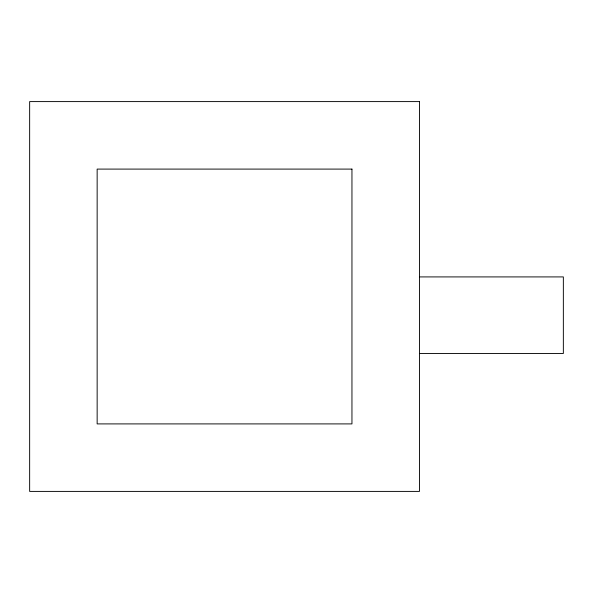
<?xml version="1.0" encoding="UTF-8"?>
<svg xmlns="http://www.w3.org/2000/svg" width="593" height="593" viewBox="0 0 593 593"><rect width="100%" height="100%" fill="white"/><g stroke="black" fill="none" stroke-linecap="round" stroke-linejoin="round"><path stroke-width="0.89" d="M419.459 276.916L563.35 276.916L563.35 353.48L419.459 353.48M419.459 101.596L29.65 101.596L29.65 491.404L419.459 491.404L419.459 101.596M351.953 169.094L97.148 169.094L97.148 423.906L351.953 423.906L351.953 169.094"/></g></svg>
